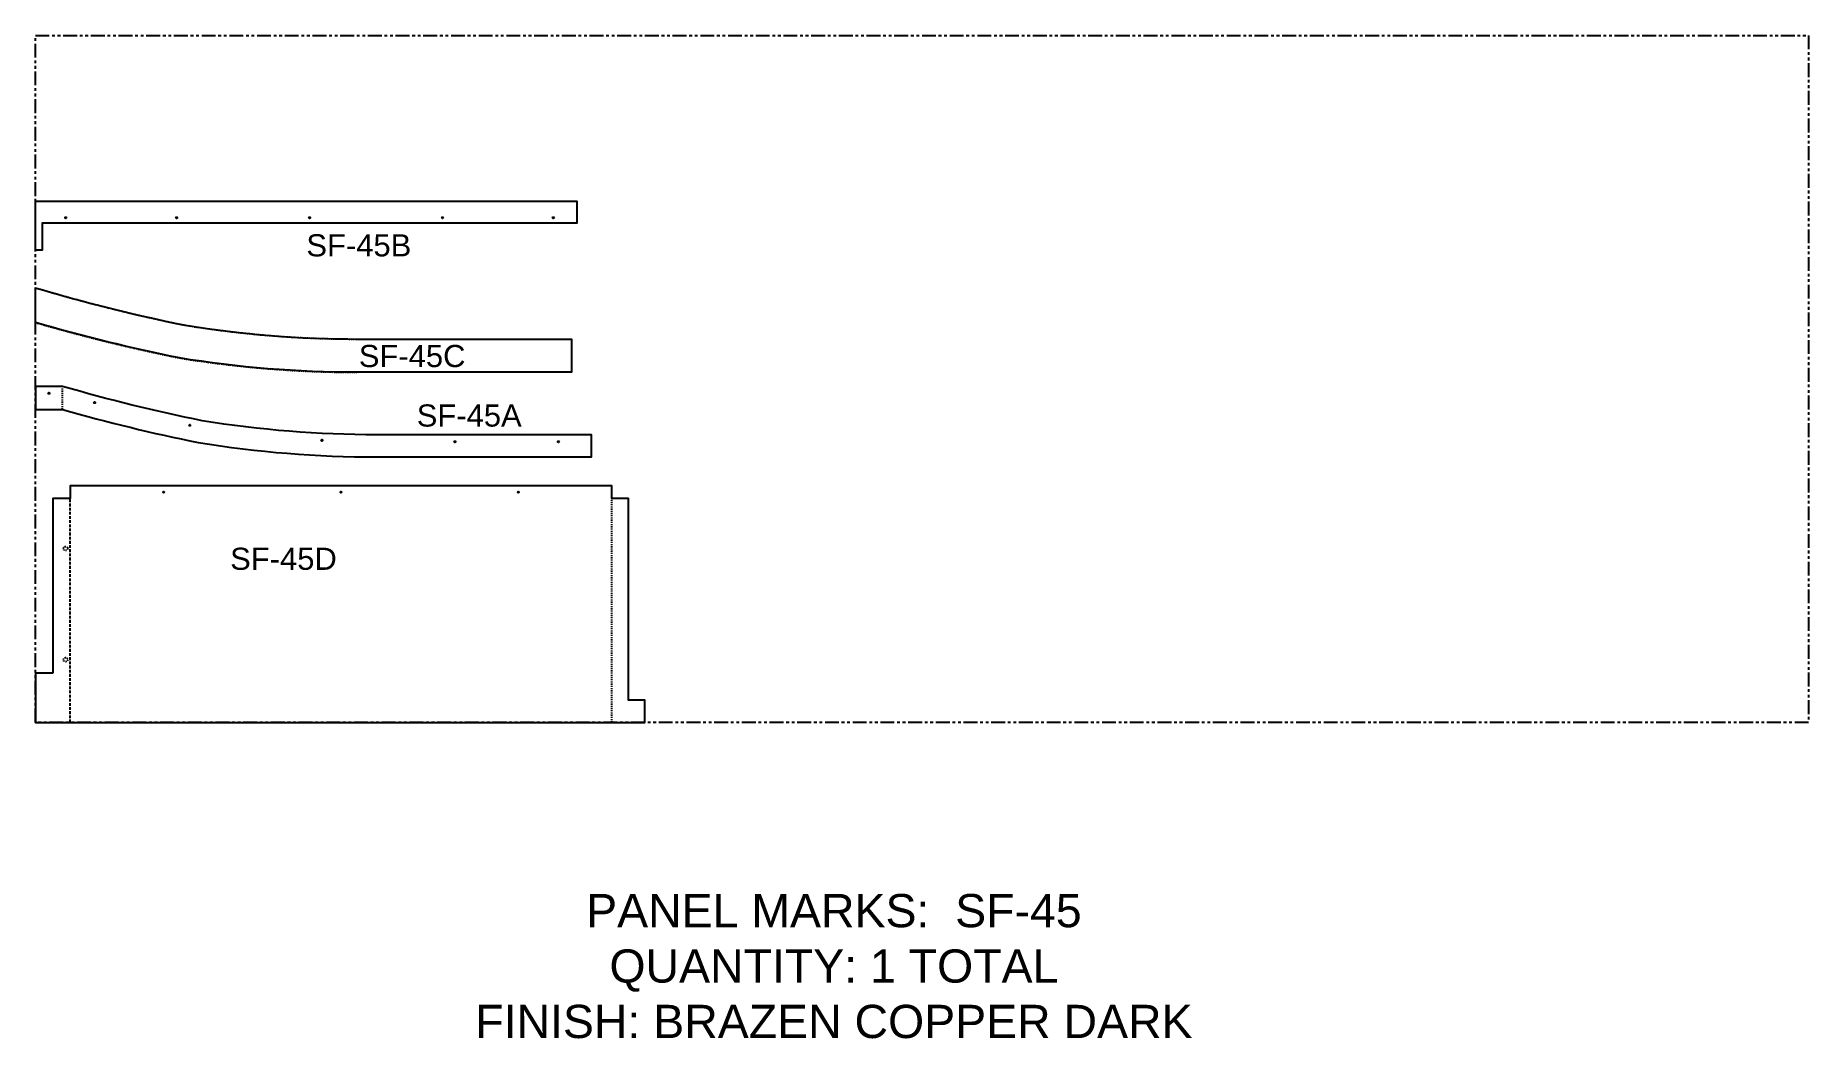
# Model space of a CAD drawing. Header units: inches. Extents: x 0 to 160, y -29 to 62.
import ezdxf

# ---------------------------------------------------------------- set-up
doc = ezdxf.new("R2010")
doc.units = ezdxf.units.IN
doc.header["$MEASUREMENT"] = 0
doc.linetypes.add('HIDDEN', pattern=[0.375, 0.25, -0.125])
doc.linetypes.add('PHANTOM', pattern=[2.5, 1.25, -0.25, 0.25, -0.25, 0.25, -0.25])
for name, color, linetype in [('CUT', 7, 'Continuous'), ('DIMS', 1, 'Continuous'), ('HOLES', 6, 'Continuous'), ('ROUT', 1, 'HIDDEN'), ('SHEET', 5, 'PHANTOM'), ('TEXT', 2, 'PHANTOM'), ('V135', 4, 'HIDDEN'), ('WEEPS', 3, 'HIDDEN')]:
    doc.layers.add(name, color=color, linetype=linetype)
doc.styles.get("Standard").update_dxf_attribs({"font": 'arial.ttf'})

msp = doc.modelspace()

# ---------------------------------------------------------------- linework, layer by layer
at = {"layer": 'CUT'}
for points in [[(0, 42.62), (0, 47.05), (48.84, 47.05), (48.84, 45.05), (0.62, 45.05), (0.62, 42.62)], [(1.56, 4.44), (0, 4.44), (0, 0), (55, 0), (55, 2), (53.5, 2), (53.5, 20.22), (52, 20.22), (52, 21.34), (3.13, 21.34), (3.13, 20.22), (1.56, 20.22)]]:
    msp.add_lwpolyline(points, close=True, dxfattribs=at)
at = {"layer": 'CUT', "ltscale": 0.25}
for points in [[(0, 39.23, 0.022748), (13.54, 35.84, 0.039997), (29, 34.6), (48.38, 34.6), (48.38, 31.6), (29, 31.6, -0.040147), (13.01, 32.89, -0.021409), (0, 36.1)], [(2.44, 28.25, 0.020071), (14.69, 25.26, 0.04018), (30.81, 23.96), (50.19, 23.96), (50.19, 25.96), (30.81, 25.96, -0.040082), (15.05, 27.22, -0.020935), (2.44, 30.33), (0, 30.33), (0, 28.25)]]:
    msp.add_lwpolyline(points, format="xyb", close=True, dxfattribs=at)
at = {"layer": 'HOLES', "ltscale": 0.25}
for centre in [(2.73, 45.55), (12.73, 45.55), (24.73, 45.55), (36.73, 45.55), (46.73, 45.55), (1.22, 29.71), (5.33, 28.87), (13.93, 26.82), (25.85, 25.46), (37.85, 25.33), (47.19, 25.33), (11.57, 20.78), (27.57, 20.78), (43.57, 20.78)]:
    msp.add_circle(centre, 0.0625, dxfattribs=at)
at = {"layer": 'ROUT', "ltscale": 0.25}
for p, q in [((2.44, 28.25), (2.44, 30.33)), ((52, 0), (52, 20.22))]:
    msp.add_line(p, q, dxfattribs=at)
for points in [[(0, 42.62), (0, 47.05), (48.84, 47.05), (48.84, 45.05)], [(0, 4.44), (0, 0), (55, 0), (55, 2)]]:
    msp.add_lwpolyline(points, dxfattribs=at)
msp.add_lwpolyline([(0, 39.23, 0.022748), (13.54, 35.84, 0.039997), (29, 34.6), (48.38, 34.6), (48.38, 31.6), (29, 31.6, -0.040147), (13.01, 32.89, -0.021409), (0, 36.1)], format="xyb", close=True, dxfattribs=at)
at = {"layer": 'SHEET'}
msp.add_lwpolyline([(0, 62), (160, 62), (160, 0), (0, 0)], close=True, dxfattribs=at)
at = {"layer": 'V135'}
msp.add_line((3.13, 0), (3.13, 20.22), dxfattribs=at)
at = {"layer": 'WEEPS', "ltscale": 0.25}
for centre in [(2.72, 15.69), (2.72, 5.66)]:
    msp.add_circle(centre, 0.188, dxfattribs=at)

# ---------------------------------------------------------------- texts
at = {"layer": 'DIMS', "ltscale": 0.25, "char_height": 2, "attachment_point": 8}
for s, insert in [('SF-45B', (29.18, 42.03, 0)), ('SF-45C', (33.99, 32.04, 0)), ('SF-45A', (39.14, 26.67, 0)), ('SF-45D', (22.38, 13.74))]:
    msp.add_mtext_dynamic_manual_height_columns(s, width=3.0859, gutter_width=10, heights=[0], dxfattribs=dict(at, insert=insert))
at = {"layer": 'TEXT', "insert": (72.05, -22.01), "char_height": 3, "attachment_point": 5}
msp.add_mtext_dynamic_manual_height_columns('PANEL MARKS:  SF-45\\PQUANTITY: 1 TOTAL\\PFINISH: BRAZEN COPPER DARK', width=199.7409, gutter_width=1, heights=[0], dxfattribs=at)

doc.saveas('drawing.dxf')
